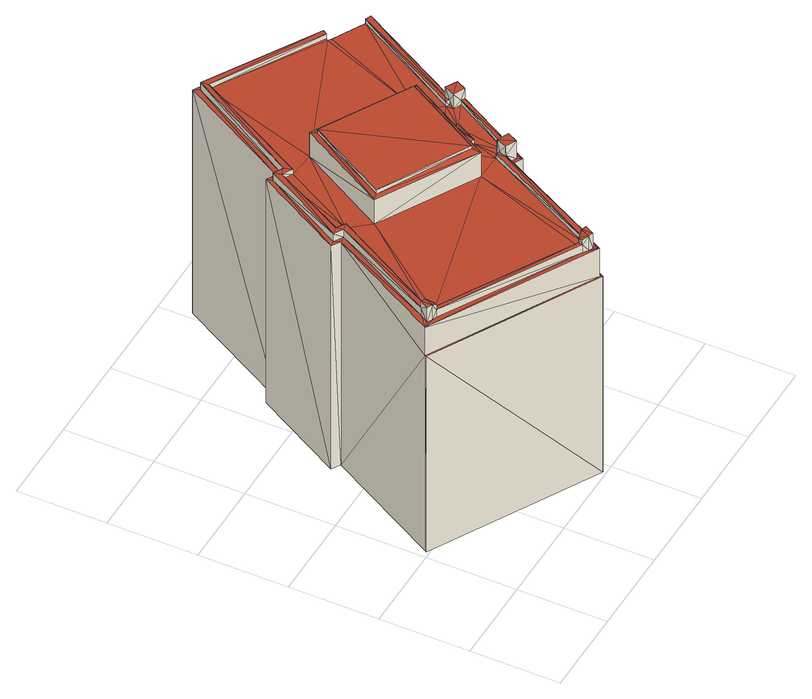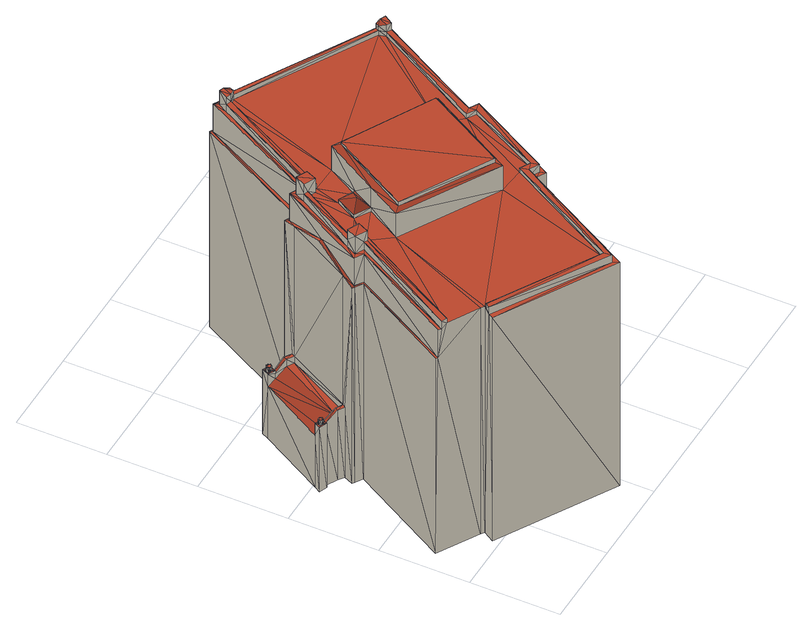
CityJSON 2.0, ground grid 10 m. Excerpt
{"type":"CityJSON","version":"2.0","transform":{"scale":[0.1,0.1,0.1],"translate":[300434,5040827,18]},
"CityObjects":{
"building1":{"type":"Building","geometry":[{"type":"MultiSurface","lod":"2","boundaries":[[[0,1,2]],[[3,4,5]],[[6,7,8]],[[4,8,9]],[[1,6,2]],[[10,11,7]],[[1,10,6]],[[12,13,11]],[[4,9,14]],[[10,12,11]],[[6,10,7]],[[6,8,15]],[[8,16,9]],[[8,17,16]],[[9,18,19]],[[0,2,20]],[[15,8,4]],[[18,21,19]],[[22,14,23]],[[9,19,14]],[[24,14,22]],[[4,14,24]],[[25,26,27]],[[26,4,24]],[[5,4,26]],[[26,24,27]],[[28,15,4]],[[29,15,28]],[[30,31,32]],[[30,32,33]],[[34,35,36]],[[34,36,37]],[[37,36,31]],[[36,32,31]],[[38,39,40]],[[38,41,39]],[[42,41,38]],[[42,43,41]],[[42,44,45]],[[42,45,43]],[[46,47,48]],[[47,49,48]],[[50,51,52]],[[50,52,53]],[[47,50,53]],[[46,50,47]],[[54,55,56]],[[56,55,57]],[[58,59,60]],[[59,61,60]],[[62,60,63]],[[60,64,63]],[[60,61,64]],[[65,66,67]],[[67,66,68]],[[66,69,68]],[[66,70,69]],[[58,71,59]],[[59,71,72]],[[54,56,70]],[[56,69,70]],[[73,74,71]],[[74,72,71]],[[75,76,73]],[[76,74,73]],[[77,55,78]],[[79,80,57]],[[77,79,55]],[[79,57,55]],[[81,82,83]],[[83,82,84]],[[83,84,85]],[[82,63,64]],[[82,64,84]],[[86,87,88]],[[88,87,89]],[[90,83,91]],[[91,83,85]],[[87,92,90]],[[89,90,91]],[[87,90,89]],[[78,55,62]],[[55,60,62]],[[77,81,83]],[[77,83,79]],[[93,94,95]],[[95,94,96]],[[97,86,94]],[[94,88,96]],[[94,86,88]],[[98,99,100]],[[99,101,100]],[[102,103,104]],[[102,105,103]],[[97,100,106]],[[97,94,100]],[[105,107,103]],[[103,107,108]],[[109,110,90]],[[109,90,92]],[[106,100,109]],[[100,110,109]],[[100,101,111]],[[100,111,110]],[[110,111,79]],[[111,80,79]],[[112,113,114]],[[114,113,115]],[[116,117,118]],[[118,117,119]],[[120,121,122]],[[120,123,121]],[[124,76,75]],[[124,125,76]],[[126,65,127]],[[127,65,67]],[[128,126,127]],[[128,127,129]],[[130,125,124]],[[130,131,125]],[[132,133,134]],[[132,135,133]],[[133,135,136]],[[137,138,139]],[[137,140,138]],[[141,142,143]],[[143,142,144]],[[142,145,146]],[[142,146,144]],[[147,145,142]],[[148,149,141]],[[150,141,143]],[[148,141,150]],[[136,151,152]],[[135,102,136]],[[136,104,151]],[[136,102,104]],[[153,99,98]],[[153,154,99]],[[155,156,153]],[[156,154,153]],[[153,157,158]],[[155,153,158]],[[147,139,155]],[[139,138,156]],[[139,156,155]],[[147,142,139]],[[159,160,161]],[[159,162,160]],[[163,159,164]],[[163,162,159]],[[163,165,162]],[[161,166,167]],[[161,160,166]],[[168,169,170]],[[170,169,171]],[[172,173,174]],[[172,175,173]],[[174,173,176]],[[173,177,176]],[[178,179,180]],[[179,181,180]],[[182,179,178]],[[182,183,179]],[[184,183,182]],[[184,185,183]],[[186,176,177]],[[187,176,186]],[[188,187,189]],[[189,187,186]],[[190,188,191]],[[191,188,189]],[[192,191,193]],[[192,190,191]],[[169,192,171]],[[171,192,193]],[[194,168,195]],[[195,168,170]],[[185,194,195]],[[184,194,185]],[[196,175,172]],[[196,197,175]],[[180,181,198]],[[181,199,198]],[[198,199,196]],[[199,197,196]],[[200,201,202]],[[200,203,201]],[[204,205,200]],[[204,202,206]],[[204,200,202]],[[203,207,201]],[[201,207,208]],[[209,210,211]],[[209,212,210]],[[213,211,210]],[[214,211,213]],[[215,214,216]],[[216,214,213]],[[217,215,218]],[[218,215,216]],[[219,220,209]],[[220,212,209]],[[221,217,222]],[[222,217,218]],[[223,224,225]],[[226,223,225]],[[227,221,228]],[[228,221,222]],[[226,227,223]],[[223,227,228]],[[229,220,219]],[[230,229,219]],[[225,224,231]],[[224,232,231]],[[233,234,230]],[[234,229,230]],[[231,232,233]],[[232,234,233]],[[235,236,134]],[[132,134,113]],[[134,115,113]],[[134,236,115]],[[237,122,238]],[[238,122,121]],[[117,239,240]],[[148,150,117]],[[150,119,117]],[[148,117,240]],[[240,237,241]],[[237,242,241]],[[240,239,237]],[[237,238,242]],[[149,241,137]],[[149,137,141]],[[137,241,242]],[[137,242,140]],[[145,158,93]],[[146,93,95]],[[145,93,146]],[[93,158,157]],[[51,30,33]],[[243,30,51]],[[51,33,52]],[[34,243,48]],[[243,51,48]],[[35,48,49]],[[34,48,35]],[[44,40,45]],[[45,40,39]],[[244,245,14]],[[14,245,23]],[[246,23,245]],[[246,22,23]],[[247,22,246]],[[247,24,22]],[[244,108,107]],[[244,14,108]],[[14,19,108]],[[108,19,21]],[[108,21,248]],[[9,249,18]],[[250,249,9]],[[249,248,18]],[[18,248,21]],[[3,251,4]],[[252,251,3]],[[114,5,253]],[[3,5,114]],[[112,114,118]],[[252,3,114]],[[116,118,123]],[[116,123,120]],[[114,253,123]],[[114,123,118]],[[253,26,254]],[[253,5,26]],[[255,27,24]],[[255,24,247]],[[256,27,255]],[[256,25,27]],[[130,128,129]],[[131,129,254]],[[130,129,131]],[[25,131,26]],[[131,254,26]],[[256,131,25]],[[235,4,251]],[[235,28,4]],[[257,28,235]],[[257,29,28]],[[258,20,259]],[[258,0,20]],[[259,260,205]],[[260,200,205]],[[259,20,260]],[[20,2,260]],[[164,159,261]],[[164,261,262]],[[261,13,262]],[[261,11,13]],[[263,262,12]],[[12,262,13]],[[1,165,10]],[[206,165,1]],[[163,263,165]],[[165,263,12]],[[165,12,10]],[[258,206,0]],[[258,204,206]],[[0,206,1]],[[152,250,16]],[[16,250,9]],[[264,152,17]],[[17,152,16]],[[261,265,7]],[[261,7,11]],[[265,266,7]],[[7,266,8]],[[260,2,6]],[[260,6,267]],[[267,15,268]],[[267,6,15]],[[269,270,271]],[[269,271,167]],[[257,269,207]],[[257,207,268]],[[266,264,17]],[[167,264,266]],[[207,167,166]],[[266,17,8]],[[271,264,167]],[[257,268,29]],[[207,166,208]],[[269,167,207]],[[29,268,15]],[[30,39,31]],[[30,45,39]],[[34,37,43]],[[43,37,41]],[[41,37,31]],[[41,31,39]],[[44,38,40]],[[42,38,44]],[[272,48,273]],[[48,51,273]],[[46,48,272]],[[50,273,51]],[[50,272,273]],[[46,272,50]],[[243,45,30]],[[43,45,243]],[[34,43,243]],[[77,78,82]],[[77,82,81]],[[78,62,82]],[[62,63,82]],[[157,100,94]],[[153,98,157]],[[93,157,94]],[[157,98,100]],[[249,103,248]],[[250,104,103]],[[103,108,248]],[[250,103,249]],[[151,250,152]],[[151,104,250]],[[86,106,87]],[[97,106,86]],[[110,79,83]],[[110,83,90]],[[87,109,92]],[[106,109,87]],[[256,255,125]],[[132,150,143]],[[76,247,74]],[[74,246,245]],[[125,247,76]],[[125,255,247]],[[59,72,244]],[[74,245,72]],[[146,95,102]],[[244,72,245]],[[59,244,61]],[[150,113,119]],[[102,96,105]],[[247,246,74]],[[256,125,131]],[[112,118,113]],[[118,119,113]],[[135,146,102]],[[132,113,150]],[[132,143,135]],[[143,144,135]],[[144,146,135]],[[244,107,61]],[[105,89,91]],[[102,95,96]],[[96,88,105]],[[105,88,89]],[[105,91,107]],[[91,85,107]],[[85,84,107]],[[61,107,64]],[[84,64,107]],[[130,126,128]],[[126,75,65]],[[130,124,126]],[[126,124,75]],[[65,75,66]],[[66,73,71]],[[66,71,70]],[[58,70,71]],[[75,73,66]],[[58,60,55]],[[54,70,58]],[[54,58,55]],[[252,114,251]],[[114,115,251]],[[235,251,236]],[[236,251,115]],[[201,160,162]],[[201,162,165]],[[202,201,165]],[[206,202,165]],[[201,208,166]],[[201,166,160]],[[269,133,270]],[[134,133,269]],[[257,134,269]],[[257,235,134]],[[270,133,271]],[[133,136,271]],[[264,136,152]],[[271,136,264]],[[141,137,142]],[[137,139,142]],[[147,155,145]],[[145,155,158]],[[261,161,265]],[[159,161,261]],[[168,176,169]],[[169,190,192]],[[169,176,190]],[[190,187,188]],[[184,178,194]],[[190,176,187]],[[184,182,178]],[[168,198,176]],[[194,178,198]],[[172,174,176]],[[178,180,198]],[[194,198,168]],[[198,172,176]],[[198,196,172]],[[161,167,266]],[[161,266,265]],[[260,203,200]],[[260,267,203]],[[217,214,215]],[[227,214,221]],[[226,225,227]],[[221,214,217]],[[227,233,214]],[[214,209,211]],[[225,231,233]],[[233,209,214]],[[225,233,227]],[[233,230,209]],[[230,219,209]],[[267,207,203]],[[267,268,207]],[[239,122,237]],[[120,122,239]],[[116,120,239]],[[116,239,117]],[[148,241,149]],[[148,240,241]],[[263,191,262]],[[164,262,173]],[[163,164,181]],[[163,195,263]],[[197,164,175]],[[189,186,262]],[[199,164,197]],[[163,185,195]],[[191,189,262]],[[263,171,193]],[[186,177,262]],[[163,183,185]],[[163,179,183]],[[195,170,263]],[[173,262,177]],[[170,171,263]],[[263,193,191]],[[175,164,173]],[[163,181,179]],[[181,164,199]],[[258,223,204]],[[220,259,205]],[[204,216,205]],[[258,259,232]],[[258,224,223]],[[204,222,218]],[[258,232,224]],[[229,259,220]],[[220,205,212]],[[204,218,216]],[[213,210,205]],[[204,228,222]],[[212,205,210]],[[234,259,229]],[[216,213,205]],[[204,223,228]],[[232,259,234]],[[33,80,111]],[[254,127,36]],[[33,32,80]],[[254,36,35]],[[123,253,35]],[[127,67,36]],[[99,33,101]],[[32,56,57]],[[123,35,121]],[[36,56,32]],[[36,67,56]],[[140,47,138]],[[121,35,49]],[[67,68,56]],[[99,52,33]],[[68,69,56]],[[33,111,101]],[[32,57,80]],[[121,49,47]],[[53,52,99]],[[47,53,138]],[[253,254,35]],[[129,127,254]],[[140,242,47]],[[138,53,156]],[[53,99,156]],[[242,121,47]],[[238,121,242]],[[156,99,154]]],"semantics":{"surfaces":[{"type":"GroundSurface"},{"type":"WallSurface"},{"type":"RoofSurface"}],"values":[0,0,0,0,0,0,0,0,0,0,0,0,0,0,0,0,0,0,0,0,0,0,0,0,0,0,0,0,1,1,1,1,1,1,1,1,1,1,1,1,1,1,1,1,1,1,1,1,1,1,1,1,1,1,1,1,1,1,1,1,1,1,1,1,1,1,1,1,1,1,1,1,1,1,1,1,1,1,1,1,1,1,1,1,1,1,1,1,1,1,1,1,1,1,1,1,1,1,1,1,1,1,1,1,1,1,1,1,1,1,1,1,1,1,1,1,1,1,1,1,1,1,1,1,1,1,1,1,1,1,1,1,1,1,1,1,1,1,1,1,1,1,1,1,1,1,1,1,1,1,1,1,1,1,1,1,1,1,1,1,1,1,1,1,1,1,1,1,1,1,1,1,1,1,1,1,1,1,1,1,1,1,1,1,1,1,1,1,1,1,1,1,1,1,1,1,1,1,1,1,1,1,1,1,1,1,1,1,1,1,1,1,1,1,1,1,1,1,1,1,1,1,1,1,1,1,1,1,1,1,1,1,1,1,1,1,1,1,1,1,1,1,1,1,1,1,1,1,1,1,1,1,1,1,1,1,1,1,1,1,1,1,1,1,1,1,1,1,1,1,1,1,1,1,1,1,1,1,1,1,1,1,1,1,1,1,1,1,1,1,1,1,1,1,1,1,1,1,1,1,1,1,1,1,1,1,1,1,1,1,1,1,1,1,1,1,1,1,1,1,1,1,1,1,1,1,1,1,1,1,1,1,1,1,1,1,2,2,2,2,2,2,2,2,2,2,2,2,2,2,2,2,2,2,2,2,2,2,2,2,2,2,2,2,2,2,2,2,2,2,2,2,2,2,2,2,2,2,2,2,2,2,2,2,2,2,2,2,2,2,2,2,2,2,2,2,2,2,2,2,2,2,2,2,2,2,2,2,2,2,2,2,2,2,2,2,2,2,2,2,2,2,2,2,2,2,2,2,2,2,2,2,2,2,2,2,2,2,2,2,2,2,2,2,2,2,2,2,2,2,2,2,2,2,2,2,2,2,2,2,2,2,2,2,2,2,2,2,2,2,2,2,2,2,2,2,2,2,2,2,2,2,2,2,2,2,2,2,2,2,2,2,2,2,2,2,2,2,2,2,2,2,2,2,2,2,2,2,2,2,2,2,2,2,2,2,2,2,2,2,2,2,2,2,2,2,2,2,2,2,2,2,2,2,2,2,2,2,2,2,2,2,2,2]}}]}
},
"vertices":[
[352,209,6],[348,202,6],[342,210,6],[379,351,6],[316,239,6],[333,377,6],[329,217,6],[285,135,6],[277,140,6],[259,134,6],[307,129,6],[297,130,6],[303,121,6],[295,125,6],[81,236,6],[322,222,6],[267,130,6],[270,128,6],[190,4,6],[9,106,6],[343,213,6],[8,104,6],[127,343,6],[71,242,6],[137,337,6],[337,392,6],[329,380,6],[208,466,6],[324,234,6],[327,232,6],[224,156,339],[115,217,339],[115,217,307],[224,156,307],[281,257,339],[281,257,307],[172,318,307],[172,318,339],[173,310,346],[122,218,341],[122,218,346],[173,310,341],[272,255,346],[272,255,341],[221,165,346],[221,165,343],[276,208,312],[276,208,307],[259,218,312],[259,218,307],[263,184,312],[245,193,312],[245,193,307],[263,184,307],[97,239,313],[28,115,313],[97,239,307],[28,115,307],[88,237,313],[88,237,303],[23,118,313],[23,118,303],[23,118,322],[17,108,322],[17,108,303],[142,321,313],[131,327,313],[142,321,307],[131,327,307],[87,245,307],[87,245,313],[78,243,313],[78,243,303],[129,336,313],[129,336,303],[140,330,313],[140,330,303],[30,107,319],[28,115,322],[30,107,313],[30,107,307],[28,103,319],[23,105,322],[28,103,313],[23,105,303],[28,103,303],[187,13,322],[182,15,322],[187,13,303],[182,15,303],[176,19,313],[176,19,303],[176,19,319],[256,145,313],[193,24,313],[256,145,303],[193,24,303],[193,24,322],[254,155,313],[254,155,307],[187,26,313],[187,26,307],[257,139,303],[189,7,266],[257,139,266],[189,7,303],[187,26,322],[9,106,303],[9,106,266],[178,24,319],[178,24,313],[178,24,307],[377,353,303],[313,238,303],[377,353,266],[313,238,266],[374,355,313],[307,235,313],[374,355,303],[307,235,303],[368,358,313],[298,233,307],[298,233,313],[368,358,307],[212,459,313],[212,459,303],[213,450,313],[213,450,307],[331,382,313],[331,382,307],[334,387,313],[334,387,303],[323,232,303],[296,183,285],[323,232,267],[269,133,303],[269,133,267],[307,221,313],[268,153,307],[268,153,313],[307,221,307],[311,219,313],[273,151,313],[311,219,303],[273,151,303],[267,139,326],[267,139,303],[273,151,326],[317,230,326],[311,219,326],[317,230,303],[269,133,266],[267,130,266],[258,153,313],[258,153,307],[260,157,326],[260,157,307],[255,145,313],[255,145,326],[299,133,88],[287,139,90],[287,139,99],[299,133,81],[307,129,91],[299,133,91],[307,129,75],[279,144,90],[279,144,99],[303,125,97],[302,125,97],[303,125,91],[302,125,91],[299,129,97],[299,128,91],[299,128,97],[299,129,91],[298,127,97],[298,127,91],[303,129,97],[303,129,91],[302,129,97],[302,129,91],[303,128,97],[303,128,91],[304,128,97],[304,128,91],[299,126,91],[299,126,97],[299,125,97],[299,125,91],[300,125,97],[300,125,91],[301,124,97],[301,124,91],[304,126,97],[304,126,91],[300,130,97],[300,130,91],[302,130,97],[302,130,91],[340,206,88],[327,214,90],[340,206,80],[327,214,99],[348,202,91],[340,206,91],[348,202,75],[319,218,99],[319,218,90],[343,208,97],[343,207,91],[343,207,97],[343,208,91],[344,206,91],[344,206,97],[344,205,97],[344,205,91],[345,205,97],[345,205,91],[344,209,97],[344,209,91],[347,205,97],[347,205,91],[348,207,91],[348,209,91],[348,209,97],[348,207,97],[348,206,97],[348,206,91],[345,210,91],[345,210,97],[347,210,97],[347,210,91],[346,210,97],[346,210,91],[324,234,266],[323,232,266],[302,231,313],[302,231,307],[304,237,313],[304,237,326],[298,225,326],[298,225,307],[259,218,339],[81,236,303],[71,242,303],[127,343,303],[137,337,303],[8,104,266],[190,4,266],[259,134,266],[316,239,266],[379,351,266],[333,377,307],[329,380,307],[208,466,303],[337,392,303],[327,232,266],[352,209,91],[343,213,91],[342,210,88],[297,130,88],[295,125,91],[303,121,91],[270,128,266],[285,135,99],[277,140,99],[329,217,99],[322,222,99],[319,218,271],[299,181,285],[279,144,272],[262,204,322],[258,198,322]
]}
